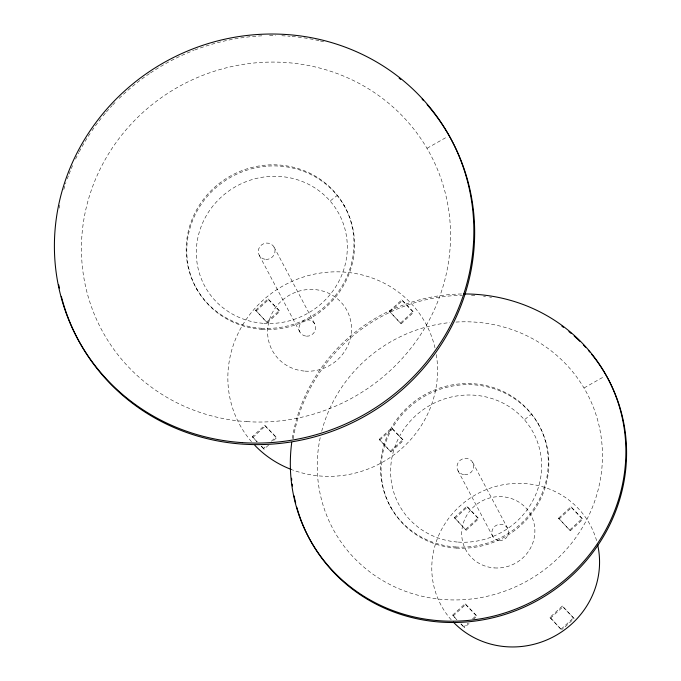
<?xml version="1.0" encoding="UTF-8"?>
<svg xmlns="http://www.w3.org/2000/svg" width="681" height="681" viewBox="0 0 681 681"><rect width="100%" height="100%" fill="white"/><g stroke="black" fill="none" stroke-linecap="round" stroke-linejoin="round"><path stroke-width="0.51" stroke-dasharray="3.4 2.55" d="M255.605 310.23L268.067 298.831L279.304 310.562L279.763 311.438L267.31 322.845L255.605 310.23L267.31 322.845M256.073 311.106L268.527 299.708L268.067 298.831M266.841 321.968L279.304 310.562M257.018 441.909L252.345 436.632L264.798 425.233L276.035 436.964L276.503 437.84L273.387 440.692M389.379 311.217L401.833 299.81L413.078 311.549L413.537 312.426L401.083 323.824L389.379 311.217L401.083 323.824M252.804 437.508L265.267 426.102L264.798 425.233M389.838 312.094L402.301 300.687L401.833 299.81M268.714 444.965L264.041 449.239L263.581 448.37L265.913 446.225M271.37 441.237L276.035 436.964M400.615 322.947L413.078 311.549M379.232 439.33L391.694 427.923L402.931 439.662L403.39 440.539L390.937 451.937L379.232 439.33L390.937 451.937M379.7 440.198L392.154 428.8L391.694 427.923M390.468 451.06L402.931 439.662M454.423 517.611L466.877 506.213L478.113 517.952L478.581 518.828L466.119 530.227L454.423 517.611L466.119 530.227M454.882 518.488L467.345 507.09L466.877 506.213M465.659 529.35L478.113 517.952M456.653 619.633L452.678 615.096L465.14 603.689L476.377 615.428L476.836 616.305L473.721 619.157M558.573 518.181L571.027 506.783L582.264 518.513L582.732 519.39L570.269 530.788L558.573 518.181L570.269 530.788M453.146 615.973L465.6 604.566L465.14 603.689M559.033 519.058L571.495 507.651L571.027 506.783M469.056 623.43L464.382 627.703L463.914 626.826L467.813 623.268M472.486 618.995L476.377 615.428M569.81 529.92L582.264 518.513M549.95 617.369L561.655 629.985L549.95 617.369L562.404 605.971L574.109 618.578L562.429 629.27M550.41 618.246L562.872 606.848L562.404 605.971M561.187 629.108L573.649 617.701M330.515 200.708L337.172 195.49M524.821 419.436L531.478 414.218M427.047 148.279L447.315 136.796M584.068 387.949L604.336 376.474M402.301 300.687L413.537 312.426M571.495 507.651L582.732 519.39M467.345 507.09L478.581 518.828M562.872 606.848L574.109 618.578M268.527 299.708L279.763 311.438M392.154 428.8L403.39 440.539M465.6 604.566L476.836 616.305M452.678 615.096L456.891 619.497M461.105 623.898L463.914 626.826M460.867 624.034L464.382 627.703M265.267 426.102L276.503 437.84M252.345 436.632L257.256 441.765M261.47 446.166L263.581 448.37M261.232 446.31L264.041 449.239M538.075 423.616L538.654 424.714M343.769 204.887L344.348 205.977M472.699 462.356L507.575 528.226M457.964 470.707L492.84 536.568M274.034 247.041L314.699 323.85M259.299 255.392L299.963 332.2M390.707 507.081L391.286 508.179M196.392 288.352L196.979 289.451M59.136 208.148A211.714 202.47 -27.9 0 1 59.749 205.177M63.793 189.471A211.714 202.47 -27.9 0 1 65.946 182.695M67.291 178.848A211.714 202.47 -27.9 0 1 68.347 175.987M69.07 174.081A211.714 202.47 -27.9 0 1 72.569 165.594M75.557 159.099A211.714 202.47 -27.9 0 1 78.766 152.689M79.243 151.786A211.714 202.47 -27.9 0 1 91.407 131.561M91.986 130.709A211.714 202.47 -27.9 0 1 101.827 117.49M103.129 115.889A211.714 202.47 -27.9 0 1 105.776 112.723M106.449 111.939A211.714 202.47 -27.9 0 1 111.965 105.776M112.671 105.027A211.714 202.47 -27.9 0 1 116.255 101.299M119.192 98.37A211.714 202.47 -27.9 0 1 149.684 73.48M150.544 72.901A211.714 202.47 -27.9 0 1 193.77 50.394M194.74 50.019A211.714 202.47 -27.9 0 1 263.36 35.761M269.54 35.582A211.714 202.47 -27.9 0 1 275.711 35.582M281.874 35.761A211.714 202.47 -27.9 0 1 290.072 36.272M292.115 36.442A211.714 202.47 -27.9 0 1 319.355 40.741M320.351 40.971A211.714 202.47 -27.9 0 1 324.309 41.924M292.311 438.462A169.373 161.976 -27.9 0 1 462.68 293.971M293.17 438.794A169.373 161.976 -27.9 0 1 462.356 295.299M471.465 295.392A169.373 161.976 -27.9 0 1 476.521 295.665M483.553 296.286A169.373 161.976 -27.9 0 1 485.562 296.516M489.554 297.052A169.373 161.976 -27.9 0 1 491.546 297.35M455.972 322.07A143.972 137.681 -27.9 0 1 602.268 462.876A143.972 137.681 -27.9 0 1 441.365 599.348A143.972 137.681 -27.9 0 1 320.317 437.125M321.713 431.277A143.972 137.681 -27.9 0 1 449.877 322.581M251.493 441.663A105.861 101.231 -27.9 0 1 286.701 283.917A105.861 101.231 -27.9 0 1 434.963 347.761M436.317 354.605A105.861 101.231 -27.9 0 1 397.44 452.158A105.861 101.231 -27.9 0 1 292.353 469.873M451.222 619.804A84.691 80.988 -27.9 0 1 477.023 493.972A84.691 80.988 -27.9 0 1 596.684 540.995M246.862 421.641A186.313 178.175 -27.9 0 0 434.512 162.674A186.313 178.175 -27.9 0 0 116.562 141.861A186.313 178.175 -27.9 0 0 246.862 421.641M263.998 323.364A76.221 72.884 -27.9 0 0 340.764 217.426A76.221 72.884 -27.9 0 0 210.693 208.914A76.221 72.884 -27.9 0 0 263.998 323.364M261.972 329.34A84.691 80.988 -27.9 0 0 347.267 211.629A84.691 80.988 -27.9 0 0 202.742 202.172A84.691 80.988 -27.9 0 0 261.972 329.34M261.393 328.251A84.691 80.988 -27.9 0 0 346.689 210.531A84.691 80.988 -27.9 0 0 202.163 201.074A84.691 80.988 -27.9 0 0 261.393 328.251M458.304 542.102A76.221 72.884 -27.9 0 0 535.07 436.155A76.221 72.884 -27.9 0 0 404.999 427.642A76.221 72.884 -27.9 0 0 458.304 542.102M456.279 548.069A84.691 80.988 -27.9 0 0 541.574 430.358A84.691 80.988 -27.9 0 0 397.049 420.901A84.691 80.988 -27.9 0 0 456.279 548.069M455.7 546.979A84.691 80.988 -27.9 0 0 540.995 429.268A84.691 80.988 -27.9 0 0 396.47 419.802A84.691 80.988 -27.9 0 0 455.7 546.979M464.468 474.691A8.47 8.095 -27.9 0 0 472.997 462.927A8.47 8.095 -27.9 0 0 458.543 461.982A8.47 8.095 -27.9 0 0 464.468 474.691M499.335 540.561A8.47 8.095 -27.9 0 0 507.864 528.788A8.47 8.095 -27.9 0 0 493.419 527.843A8.47 8.095 -27.9 0 0 499.335 540.561M265.794 259.384A8.47 8.095 -27.9 0 0 274.324 247.612A8.47 8.095 -27.9 0 0 259.87 246.667A8.47 8.095 -27.9 0 0 265.794 259.384M306.459 336.184A8.47 8.095 -27.9 0 0 314.988 324.42A8.47 8.095 -27.9 0 0 300.542 323.466A8.47 8.095 -27.9 0 0 306.459 336.184M305.19 371.136A42.341 40.494 -27.9 0 0 347.838 312.281A42.341 40.494 -27.9 0 0 275.575 307.557A42.341 40.494 -27.9 0 0 305.19 371.136M494.5 567.928A36.936 35.327 -27.9 0 0 531.708 516.581A36.936 35.327 -27.9 0 0 468.664 512.461A36.936 35.327 -27.9 0 0 494.5 567.928"/><path stroke-width="1.02" d="M427.106 104.644A211.714 202.47 -27.9 0 1 358.861 419.453A211.714 202.47 -27.9 0 1 61.316 296.371M59.392 288.08A211.714 202.47 -27.9 0 1 58.762 284.956M399.151 78.196A211.714 202.47 -27.9 0 1 400.734 79.43M422.126 99.111A211.714 202.47 -27.9 0 1 423.565 100.677M463.693 293.962A169.373 161.976 -27.9 0 1 625.533 462.254A169.373 161.976 -27.9 0 1 441.739 620.902A169.373 161.976 -27.9 0 1 291.74 442.386M591.815 354.443A169.373 161.976 -27.9 0 1 533.155 602.796A169.373 161.976 -27.9 0 1 296.78 507.209M295.69 503.097A169.373 161.976 -27.9 0 1 294.064 495.836M292.43 486.064A169.373 161.976 -27.9 0 1 292.183 484.106M291.757 480.199A169.373 161.976 -27.9 0 1 291.579 478.232M561.885 326.173A169.373 161.976 -27.9 0 1 563.476 327.34M568.924 331.57A169.373 161.976 -27.9 0 1 571.206 333.452M574.177 336.022A169.373 161.976 -27.9 0 1 579.931 341.394M583.379 344.884A169.373 161.976 -27.9 0 1 585.566 347.208M588.401 350.375A169.373 161.976 -27.9 0 1 589.78 351.992M291.408 469.515A105.861 101.231 -27.9 0 1 254.847 445.348M597.714 545.115A84.691 80.988 -27.9 0 1 553.832 636.582A84.691 80.988 -27.9 0 1 453.384 622.153M242.402 442.633A211.714 202.47 -27.9 0 0 455.64 148.347A211.714 202.47 -27.9 0 0 94.336 124.691A211.714 202.47 -27.9 0 0 242.402 442.633"/></g></svg>
